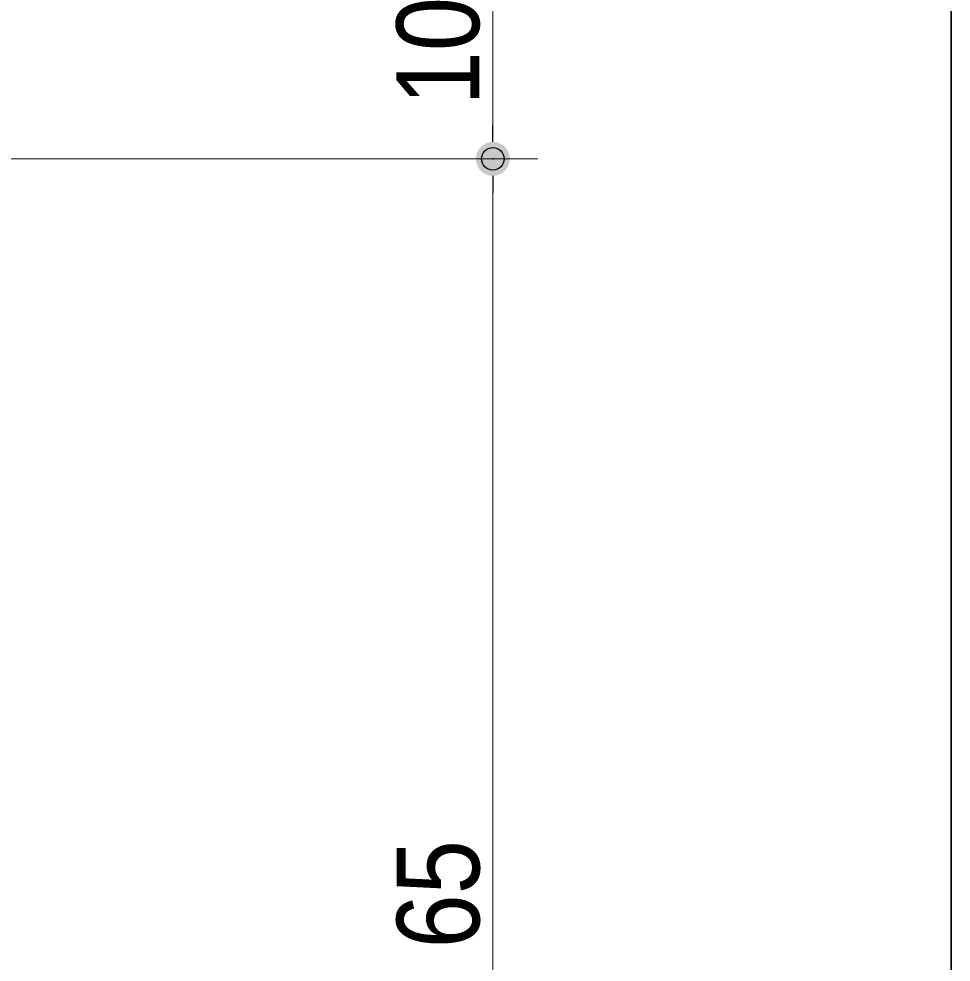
# Model space of a CAD drawing. Units: millimetres, scale not verified, with parts at other scales. Extents: x -6062 to 6062, y -3045 to 3045.
# Drawn here: x 1799.4 to 2212.5, y 190.3 to 608 of the extents above; entities that cross this region are included whole.
import ezdxf
from ezdxf.enums import TextEntityAlignment as Align

# ---------------------------------------------------------------- set-up
doc = ezdxf.new("R2010")
doc.units = ezdxf.units.MM
doc.header["$LTSCALE"] = 20
doc.header["$PDMODE"] = 32
doc.header["$PDSIZE"] = 10
for name, color, linetype, lineweight in [('0-0_1図面枠', 7, 'Continuous', 20), ('0-2_2寸法-1', 7, 'Continuous', 15), ('0-3_0', 7, 'Continuous', 25)]:
    doc.layers.add(name, color=color, linetype=linetype, lineweight=lineweight)
doc.layers.add('0-4_Defpoints', color=7, linetype='Continuous')
doc.styles.add('ＭＳ Ｐゴシック', font='')
doc.styles.get('ＭＳ Ｐゴシック').set_extended_font_data('MS PGothic')

# ---------------------------------------------------------------- blocks, each defined once
blk = doc.blocks.new('グループ-2')
at = {"layer": '0-0_1図面枠', "lineweight": 35}
blk.add_lwpolyline([(-80000, 55400), (80000, 55400), (80000, -55400), (-80000, -55400)], close=True, dxfattribs=at)
blk = doc.blocks.new('図面枠')
at = {"layer": '0-0_1図面枠'}
blk.add_blockref('グループ-2', (0, 0), dxfattribs=at)
blk = doc.blocks.new('_Dot')
at = {"layer": '0-3_0'}
blk.add_line((-10, 0), (-20, 0), dxfattribs=at)
for points in [[(0, 0), (-8.76, 4.82), (-8.09, 5.88)], [(0, 0), (-8.09, 5.88), (-7.29, 6.85)], [(0, 0), (-7.29, 6.85), (-6.37, 7.71)], [(0, 0), (-6.37, 7.71), (-5.36, 8.44)], [(0, 0), (-5.36, 8.44), (-4.26, 9.05)], [(0, 0), (-4.26, 9.05), (-3.09, 9.51)], [(0, 0), (-3.09, 9.51), (-1.87, 9.82)], [(0, 0), (-1.87, 9.82), (-0.63, 9.98)], [(0, 0), (-0.63, 9.98), (0.63, 9.98)], [(0, 0), (0.63, 9.98), (1.87, 9.82)], [(0, 0), (1.87, 9.82), (3.09, 9.51)], [(0, 0), (3.09, 9.51), (4.26, 9.05)], [(0, 0), (4.26, 9.05), (5.36, 8.44)], [(0, 0), (5.36, 8.44), (6.37, 7.71)], [(0, 0), (6.37, 7.71), (7.29, 6.85)], [(0, 0), (7.29, 6.85), (8.09, 5.88)], [(0, 0), (8.09, 5.88), (8.76, 4.82)], [(0, 0), (-10, 0), (-9.92, 1.25)], [(0, 0), (-9.92, -1.25), (-10, 0)], [(0, 0), (-9.92, 1.25), (-9.69, 2.49)], [(0, 0), (-9.69, -2.49), (-9.92, -1.25)], [(0, 0), (-9.69, 2.49), (-9.3, 3.68)], [(0, 0), (-9.3, -3.68), (-9.69, -2.49)], [(0, 0), (-9.3, 3.68), (-8.76, 4.82)], [(0, 0), (-8.76, -4.82), (-9.3, -3.68)], [(0, 0), (-8.09, -5.88), (-8.76, -4.82)], [(0, 0), (-7.29, -6.85), (-8.09, -5.88)], [(0, 0), (-6.37, -7.71), (-7.29, -6.85)], [(0, 0), (-5.36, -8.44), (-6.37, -7.71)], [(0, 0), (-4.26, -9.05), (-5.36, -8.44)], [(0, 0), (-3.09, -9.51), (-4.26, -9.05)], [(0, 0), (-1.87, -9.82), (-3.09, -9.51)], [(0, 0), (-0.63, -9.98), (-1.87, -9.82)], [(0, 0), (0.63, -9.98), (-0.63, -9.98)], [(0, 0), (8.76, 4.82), (9.3, 3.68)], [(0, 0), (9.3, 3.68), (9.69, 2.49)], [(0, 0), (9.69, 2.49), (9.92, 1.25)], [(0, 0), (9.92, 1.25), (10, 0)], [(0, 0), (1.87, -9.82), (0.63, -9.98)], [(0, 0), (3.09, -9.51), (1.87, -9.82)], [(0, 0), (4.26, -9.05), (3.09, -9.51)], [(0, 0), (5.36, -8.44), (4.26, -9.05)], [(0, 0), (6.37, -7.71), (5.36, -8.44)], [(0, 0), (7.29, -6.85), (6.37, -7.71)], [(0, 0), (8.09, -5.88), (7.29, -6.85)], [(0, 0), (8.76, -4.82), (8.09, -5.88)], [(0, 0), (9.3, -3.68), (8.76, -4.82)], [(0, 0), (9.69, -2.49), (9.3, -3.68)], [(0, 0), (9.92, -1.25), (9.69, -2.49)], [(0, 0), (10, 0), (9.92, -1.25)]]:
    blk.add_solid(points, dxfattribs=at)

msp = doc.modelspace()

# ---------------------------------------------------------------- linework, layer by layer
at = {"layer": '0-2_2寸法-1'}
for p, q in [((2009.43, 631.01), (2009.43, 561.03)), ((1776.69, 546.02), (2029.43, 546.02)), ((1806.69, 546.02), (2029.43, 546.02)), ((2009.43, 531.01), (2009.43, -88.97))]:
    msp.add_line(p, q, dxfattribs=at)
at = {"layer": '0-4_Defpoints'}
msp.add_point((2009.43, 546.02), dxfattribs=at)

# ---------------------------------------------------------------- block references
at = {"layer": '0-0_1図面枠', "xscale": 0.05, "yscale": 0.05}
msp.add_blockref('図面枠', (-1787.5, 0), dxfattribs=at)
at = {"layer": '0-2_2寸法-1', "xscale": 0.7503418, "yscale": 0.7503418}
for rotation in [270, 90]:
    msp.add_blockref('_Dot', (2009.43, 546.02), dxfattribs=dict(at, rotation=rotation))

# ---------------------------------------------------------------- texts
at = {"layer": '0-2_2寸法-1', "style": 'ＭＳ Ｐゴシック', "width": 0.9}
for s, p in [('10', (2014.39, 569.7)), ('65', (2014.48, 196.33))]:
    msp.add_text(s, height=36.66, rotation=90, dxfattribs=at).set_placement(p, align=Align.BOTTOM_LEFT)

doc.saveas('drawing.dxf')
